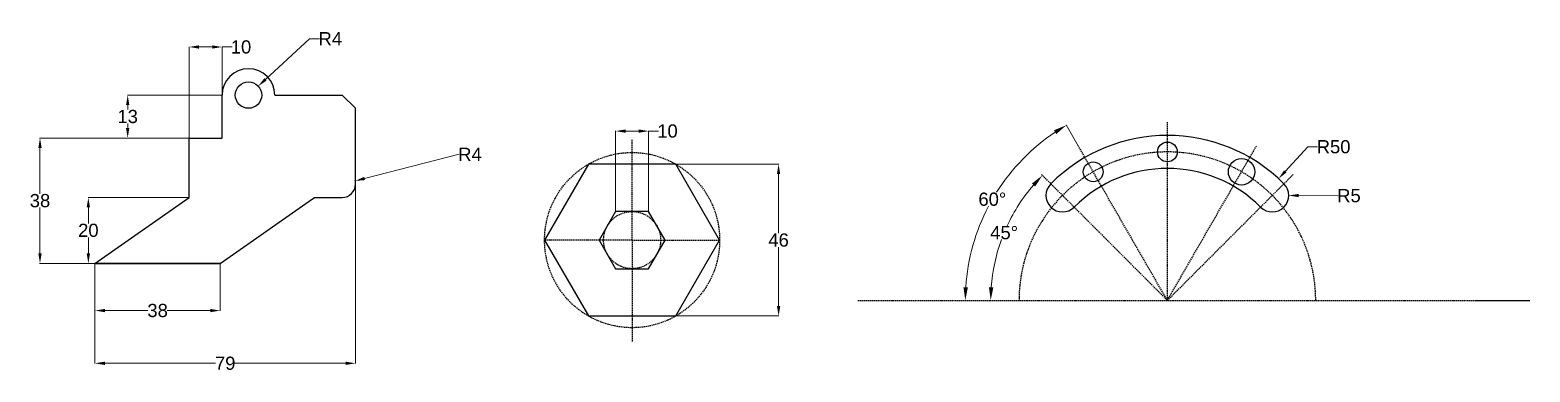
# Model space of a CAD drawing. Header units: inches. Extents: x 51 to 5125, y 41 to 357.
# Drawn here: x 772.6 to 1227.7, y 82.4 to 186.1 of the extents above; entities that cross this region are included whole.
import ezdxf

# ---------------------------------------------------------------- set-up
doc = ezdxf.new("R2010")
doc.units = ezdxf.units.IN
doc.header["$MEASUREMENT"] = 0
doc.linetypes.add('ACANSTGL', pattern=[0.11811, 0.07874, -0.03937])
doc.layers.add('AM_5', color=3, linetype='Continuous', lineweight=15)
doc.styles.get("Standard").update_dxf_attribs({"font": 'arial.ttf'})
doc.dimstyles.new('AM_ANSI$0', dxfattribs={"dimtxt": 4, "dimasz": 3, "dimexe": 0.1, "dimexo": 0.05, "dimgap": 0.06, "dimtad": 0, "dimtih": 1, "dimtoh": 1, "dimdec": 0, "dimzin": 7, "dimdsep": 46, "dimtxsty": 'Standard', "dimcen": 0, "dimclrd": 2, "dimclre": 1, "dimclrt": 3, "dimadec": 0, "dimazin": 2, "dimtp": 0.1, "dimtm": 0.1, "dimtfac": 0.71, "dimtdec": 0, "dimtofl": 0, "dimtmove": 0, "dimatfit": 3, "dimfxl": 1, "dimtfillclr": 1, "dimtolj": 1, "dimtzin": 7, "dimlwd": -1, "dimlwe": -1, "dimarcsym": 1})
doc.dimstyles.new('AM_ANSI$2', dxfattribs={"dimtxt": 4, "dimasz": 4, "dimexe": 0.1, "dimexo": 0.05, "dimgap": 0.06, "dimtad": 0, "dimtih": 1, "dimtoh": 1, "dimdec": 4, "dimzin": 7, "dimdsep": 46, "dimtxsty": 'Standard', "dimcen": 0, "dimclrd": 256, "dimclre": 1, "dimclrt": 2, "dimadec": 0, "dimazin": 2, "dimtp": 0.1, "dimtm": 0.1, "dimtfac": 0.71, "dimtdec": 4, "dimtofl": 0, "dimtmove": 0, "dimatfit": 3, "dimfxl": 1, "dimtolj": 1, "dimtzin": 7, "dimlwd": -1, "dimlwe": -1, "dimarcsym": 1})
doc.dimstyles.new('AM_ANSI$4', dxfattribs={"dimtxt": 4, "dimasz": 3, "dimexe": 0.1, "dimexo": 0.05, "dimgap": 0.06, "dimtad": 0, "dimtih": 1, "dimtoh": 1, "dimdec": 0, "dimzin": 7, "dimdsep": 46, "dimtxsty": 'Standard', "dimcen": 0, "dimclrd": 2, "dimclre": 1, "dimclrt": 3, "dimadec": 0, "dimazin": 2, "dimtp": 0.1, "dimtm": 0.1, "dimtfac": 0.71, "dimtdec": 0, "dimtofl": 0, "dimtmove": 0, "dimatfit": 0, "dimfxl": 1, "dimtfillclr": 1, "dimtolj": 1, "dimtzin": 7, "dimlwd": -1, "dimlwe": -1, "dimarcsym": 1})

# ---------------------------------------------------------------- blocks, each defined once
blk = doc.blocks.new('*D34')
at = {"layer": 'AM_5', "color": 1, "linetype": 'ByBlock', "transparency": 16777216}
for p, q in [((820.87, 135.34), (790.24, 135.34)), ((792.3, 115.34), (790.24, 115.34))]:
    blk.add_line(p, q, dxfattribs=at)
at = {"layer": 'AM_5', "color": 2, "linetype": 'ByBlock', "transparency": 16777216}
for p, q in [((790.34, 132.34), (790.34, 127.44)), ((790.34, 118.34), (790.34, 123.23))]:
    blk.add_line(p, q, dxfattribs=at)
at = {"layer": 'AM_5', "color": 2, "transparency": 16777216}
for points in [[(789.84, 132.34), (790.84, 132.34), (790.34, 135.34)], [(789.84, 118.34), (790.84, 118.34), (790.34, 115.34)]]:
    blk.add_solid(points, dxfattribs=at)
at = {"layer": 'Defpoints', "color": 0, "transparency": 16777216}
for p in [(820.92, 135.34), (790.34, 115.34), (792.35, 115.34)]:
    blk.add_point(p, dxfattribs=at)
at = {"layer": 'AM_5', "color": 3, "transparency": 16777216, "insert": (790.34, 125.34), "char_height": 4, "attachment_point": 5}
blk.add_mtext('\\A1;20', dxfattribs=at)
blk = doc.blocks.new('*D35')
at = {"layer": 'AM_5', "color": 1, "linetype": 'ByBlock', "transparency": 16777216}
for p, q in [((820.87, 153.34), (775.57, 153.34)), ((792.3, 115.34), (775.57, 115.34))]:
    blk.add_line(p, q, dxfattribs=at)
at = {"layer": 'AM_5', "color": 2, "linetype": 'ByBlock', "transparency": 16777216}
for p, q in [((775.67, 150.34), (775.67, 136.44)), ((775.67, 118.34), (775.67, 132.23))]:
    blk.add_line(p, q, dxfattribs=at)
at = {"layer": 'AM_5', "color": 2, "transparency": 16777216}
for points in [[(775.17, 150.34), (776.17, 150.34), (775.67, 153.34)], [(775.17, 118.34), (776.17, 118.34), (775.67, 115.34)]]:
    blk.add_solid(points, dxfattribs=at)
at = {"layer": 'Defpoints', "color": 0, "transparency": 16777216}
for p in [(820.92, 153.34), (775.67, 115.34), (792.35, 115.34)]:
    blk.add_point(p, dxfattribs=at)
at = {"layer": 'AM_5', "color": 3, "transparency": 16777216, "insert": (775.67, 134.34), "char_height": 4, "attachment_point": 5}
blk.add_mtext('\\A1;38', dxfattribs=at)
blk = doc.blocks.new('*D36')
at = {"layer": 'AM_5', "color": 1, "linetype": 'ByBlock', "transparency": 16777216}
for p, q in [((820.92, 153.39), (820.92, 181.02)), ((830.92, 153.39), (830.92, 181.02))]:
    blk.add_line(p, q, dxfattribs=at)
at = {"layer": 'AM_5', "color": 2, "linetype": 'ByBlock', "transparency": 16777216}
for p, q in [((823.92, 180.92), (827.92, 180.92)), ((830.92, 180.92), (833.92, 180.92))]:
    blk.add_line(p, q, dxfattribs=at)
at = {"layer": 'AM_5', "color": 2, "transparency": 16777216}
for points in [[(823.92, 181.42), (823.92, 180.42), (820.92, 180.92)], [(827.92, 181.42), (827.92, 180.42), (830.92, 180.92)]]:
    blk.add_solid(points, dxfattribs=at)
at = {"layer": 'Defpoints', "color": 0, "transparency": 16777216}
for p in [(830.92, 180.92), (820.92, 153.34), (830.92, 153.34)]:
    blk.add_point(p, dxfattribs=at)
at = {"layer": 'AM_5', "color": 3, "transparency": 16777216, "insert": (836.65, 180.92), "char_height": 4, "attachment_point": 5}
blk.add_mtext('\\A1;10', dxfattribs=at)
blk = doc.blocks.new('*D37')
at = {"layer": 'AM_5', "color": 1, "linetype": 'ByBlock', "transparency": 16777216}
for p, q in [((830.87, 166.34), (802.17, 166.34)), ((830.87, 153.34), (802.17, 153.34))]:
    blk.add_line(p, q, dxfattribs=at)
at = {"layer": 'AM_5', "color": 2, "linetype": 'ByBlock', "transparency": 16777216}
for p, q in [((802.27, 163.34), (802.27, 161.94)), ((802.27, 156.34), (802.27, 157.73))]:
    blk.add_line(p, q, dxfattribs=at)
at = {"layer": 'AM_5', "color": 2, "transparency": 16777216}
for points in [[(801.77, 163.34), (802.77, 163.34), (802.27, 166.34)], [(801.77, 156.34), (802.77, 156.34), (802.27, 153.34)]]:
    blk.add_solid(points, dxfattribs=at)
at = {"layer": 'Defpoints', "color": 0, "transparency": 16777216}
for p in [(802.27, 166.34), (830.92, 166.34), (830.92, 153.34)]:
    blk.add_point(p, dxfattribs=at)
at = {"layer": 'AM_5', "color": 3, "transparency": 16777216, "insert": (802.27, 159.84), "char_height": 4, "attachment_point": 5}
blk.add_mtext('\\A1;13', dxfattribs=at)
blk = doc.blocks.new('*D38')
at = {"layer": 'AM_5', "color": 2, "linetype": 'ByBlock', "transparency": 16777216}
for p, q in [((844.06, 171.08), (857.46, 183.44)), ((857.46, 183.44), (860.46, 183.44))]:
    blk.add_line(p, q, dxfattribs=at)
at = {"layer": 'AM_5', "color": 2, "transparency": 16777216}
blk.add_solid([(843.72, 171.45), (844.4, 170.72), (841.86, 169.05)], dxfattribs=at)
at = {"layer": 'Defpoints', "color": 0, "transparency": 16777216}
for p in [(841.86, 169.05), (838.92, 166.34)]:
    blk.add_point(p, dxfattribs=at)
at = {"layer": 'AM_5', "color": 3, "transparency": 16777216, "insert": (863.74, 183.44), "char_height": 4, "attachment_point": 5}
blk.add_mtext('\\A1;R4', dxfattribs=at)
blk = doc.blocks.new('*D39')
at = {"layer": 'AM_5', "color": 2, "linetype": 'ByBlock', "transparency": 16777216}
blk.add_line((874.14, 141.07), (902.84, 148.4), dxfattribs=at)
at = {"layer": 'AM_5', "color": 1, "linetype": 'ByBlock', "transparency": 16777216}
blk.add_arc((867.35, 139.34), 4, 0.7162, 15.7655, dxfattribs=at)
at = {"layer": 'AM_5', "color": 2, "transparency": 16777216}
blk.add_solid([(874.01, 141.55), (874.26, 140.59), (871.23, 140.33)], dxfattribs=at)
at = {"layer": 'Defpoints', "color": 0, "transparency": 16777216}
for p in [(867.35, 139.34), (871.23, 140.33)]:
    blk.add_point(p, dxfattribs=at)
at = {"layer": 'AM_5', "color": 3, "transparency": 16777216, "insert": (906.11, 148.4), "char_height": 4, "attachment_point": 5}
blk.add_mtext('\\A1;R4', dxfattribs=at)
blk = doc.blocks.new('*D40')
at = {"layer": 'AM_5', "color": 1, "linetype": 'ByBlock', "transparency": 16777216}
for p, q in [((792.35, 115.29), (792.35, 100.94)), ((830.35, 115.29), (830.35, 100.94))]:
    blk.add_line(p, q, dxfattribs=at)
at = {"layer": 'AM_5', "color": 2, "linetype": 'ByBlock', "transparency": 16777216}
for p, q in [((795.35, 101.04), (808.43, 101.04)), ((827.35, 101.04), (814.28, 101.04))]:
    blk.add_line(p, q, dxfattribs=at)
at = {"layer": 'AM_5', "color": 2, "transparency": 16777216}
for points in [[(795.35, 101.54), (795.35, 100.54), (792.35, 101.04)], [(827.35, 101.54), (827.35, 100.54), (830.35, 101.04)]]:
    blk.add_solid(points, dxfattribs=at)
at = {"layer": 'Defpoints', "color": 0, "transparency": 16777216}
for p in [(792.35, 115.34), (830.35, 115.34), (830.35, 101.04)]:
    blk.add_point(p, dxfattribs=at)
at = {"layer": 'AM_5', "color": 3, "transparency": 16777216, "insert": (811.35, 101.04), "char_height": 4, "attachment_point": 5}
blk.add_mtext('\\A1;38', dxfattribs=at)
blk = doc.blocks.new('*D41')
at = {"layer": 'AM_5', "color": 1, "linetype": 'ByBlock', "transparency": 16777216}
for p, q in [((871.35, 147.79), (871.35, 84.96)), ((792.35, 115.29), (792.35, 84.96))]:
    blk.add_line(p, q, dxfattribs=at)
at = {"layer": 'AM_5', "color": 2, "linetype": 'ByBlock', "transparency": 16777216}
for p, q in [((795.35, 85.06), (828.94, 85.06)), ((868.35, 85.06), (834.77, 85.06))]:
    blk.add_line(p, q, dxfattribs=at)
at = {"layer": 'AM_5', "color": 2, "transparency": 16777216}
for points in [[(795.35, 85.56), (795.35, 84.56), (792.35, 85.06)], [(868.35, 85.56), (868.35, 84.56), (871.35, 85.06)]]:
    blk.add_solid(points, dxfattribs=at)
at = {"layer": 'Defpoints', "color": 0, "transparency": 16777216}
for p in [(871.35, 147.84), (792.35, 115.34), (792.35, 85.06)]:
    blk.add_point(p, dxfattribs=at)
at = {"layer": 'AM_5', "color": 3, "transparency": 16777216, "insert": (831.85, 85.06), "char_height": 4, "attachment_point": 5}
blk.add_mtext('\\A1;79', dxfattribs=at)
blk = doc.blocks.new('*D42')
at = {"layer": 'AM_5', "color": 1, "linetype": 'ByBlock', "transparency": 16777216}
for p, q in [((950.29, 131.11), (950.29, 155.53)), ((960.29, 131.11), (960.29, 155.53))]:
    blk.add_line(p, q, dxfattribs=at)
at = {"layer": 'AM_5', "color": 2, "linetype": 'ByBlock', "transparency": 16777216}
for p, q in [((953.29, 155.43), (957.29, 155.43)), ((960.29, 155.43), (963.29, 155.43))]:
    blk.add_line(p, q, dxfattribs=at)
at = {"layer": 'AM_5', "color": 2, "transparency": 16777216}
for points in [[(953.29, 155.93), (953.29, 154.93), (950.29, 155.43)], [(957.29, 155.93), (957.29, 154.93), (960.29, 155.43)]]:
    blk.add_solid(points, dxfattribs=at)
at = {"layer": 'Defpoints', "color": 0, "transparency": 16777216}
for p in [(960.29, 155.43), (950.29, 131.06), (960.29, 131.06)]:
    blk.add_point(p, dxfattribs=at)
at = {"layer": 'AM_5', "color": 3, "transparency": 16777216, "insert": (966.02, 155.43), "char_height": 4, "attachment_point": 5}
blk.add_mtext('\\A1;10', dxfattribs=at)
blk = doc.blocks.new('*D43')
at = {"layer": 'AM_5', "color": 1, "linetype": 'ByBlock', "transparency": 16777216}
for p, q in [((968.61, 145.4), (999.82, 145.4)), ((968.61, 99.4), (999.82, 99.4))]:
    blk.add_line(p, q, dxfattribs=at)
at = {"layer": 'AM_5', "color": 2, "linetype": 'ByBlock', "transparency": 16777216}
for p, q in [((999.72, 142.4), (999.72, 124.5)), ((999.72, 102.4), (999.72, 120.3))]:
    blk.add_line(p, q, dxfattribs=at)
at = {"layer": 'AM_5', "color": 2, "transparency": 16777216}
for points in [[(999.22, 142.4), (1000.22, 142.4), (999.72, 145.4)], [(999.22, 102.4), (1000.22, 102.4), (999.72, 99.4)]]:
    blk.add_solid(points, dxfattribs=at)
at = {"layer": 'Defpoints', "color": 0, "transparency": 16777216}
for p in [(968.56, 145.4), (968.56, 99.4), (999.72, 99.4)]:
    blk.add_point(p, dxfattribs=at)
at = {"layer": 'AM_5', "color": 3, "transparency": 16777216, "insert": (999.72, 122.4), "char_height": 4, "attachment_point": 5}
blk.add_mtext('\\A1;46', dxfattribs=at)
blk = doc.blocks.new('*D44')
at = {"layer": 'AM_5', "color": 2, "linetype": 'ByBlock', "transparency": 16777216}
blk.add_line((1157.47, 135.9), (1169.44, 135.85), dxfattribs=at)
at = {"layer": 'AM_5', "color": 2, "transparency": 16777216}
blk.add_solid([(1157.48, 136.4), (1157.47, 135.4), (1154.47, 135.92)], dxfattribs=at)
at = {"layer": 'Defpoints', "color": 0, "transparency": 16777216}
for p in [(1149.47, 135.94), (1154.47, 135.92)]:
    blk.add_point(p, dxfattribs=at)
at = {"layer": 'AM_5', "color": 3, "transparency": 16777216, "insert": (1172.74, 135.85), "char_height": 4, "attachment_point": 5}
blk.add_mtext('\\A1;R5', dxfattribs=at)
blk = doc.blocks.new('*D45')
at = {"layer": 'AM_5', "color": 2, "linetype": 'ByBlock', "transparency": 16777216}
for p, q in [((1153.43, 143.22), (1160.24, 150.67)), ((1160.24, 150.67), (1163.24, 150.67))]:
    blk.add_line(p, q, dxfattribs=at)
at = {"layer": 'AM_5', "color": 2, "transparency": 16777216}
blk.add_solid([(1153.06, 143.56), (1153.8, 142.89), (1151.4, 141.01)], dxfattribs=at)
at = {"layer": 'Defpoints', "color": 0, "transparency": 16777216}
for p in [(1151.4, 141.01), (1117.66, 104.12)]:
    blk.add_point(p, dxfattribs=at)
at = {"layer": 'AM_5', "color": 3, "transparency": 16777216, "insert": (1168.08, 150.67), "char_height": 4, "attachment_point": 5}
blk.add_mtext('\\A1;R50', dxfattribs=at)
blk = doc.blocks.new('*D46')
at = {"layer": 'AM_5', "linetype": 'ByBlock', "transparency": 16777216}
for start, end in [(139.2771, 155.0545), (159.9029, 175.7229)]:
    blk.add_arc((1117.66, 104.12), 53.6, start, end, dxfattribs=at)
at = {"layer": 'AM_5', "transparency": 16777216}
for points in [[(1076.55, 139.54), (1077.52, 138.63), (1079.76, 142.02)], [(1064.87, 108.09), (1063.54, 108.14), (1064.06, 104.12)]]:
    blk.add_solid(points, dxfattribs=at)
at = {"layer": 'Defpoints', "color": 0, "transparency": 16777216}
for p in [(1079.47, 142.3), (1071.24, 130.92), (1023.79, 104.12), (1117.66, 104.12), (1211.52, 104.12)]:
    blk.add_point(p, dxfattribs=at)
at = {"layer": 'AM_5', "color": 2, "transparency": 16777216, "insert": (1068.14, 124.63), "char_height": 4, "attachment_point": 5}
blk.add_mtext('\\A1;45°', dxfattribs=at)
blk = doc.blocks.new('*D47')
at = {"layer": 'AM_5', "color": 1, "linetype": 'ByBlock', "transparency": 16777216}
blk.add_line((1090.63, 150.93), (1086.95, 157.3), dxfattribs=at)
at = {"layer": 'AM_5', "linetype": 'ByBlock', "transparency": 16777216}
for start, end in [(123.739, 147.7041), (152.2439, 176.261)]:
    blk.add_arc((1117.66, 104.12), 61.31, start, end, dxfattribs=at)
at = {"layer": 'AM_5', "transparency": 16777216}
for points in [[(1083.25, 155.67), (1083.96, 154.53), (1087, 157.21)], [(1057.15, 108.09), (1055.81, 108.14), (1056.35, 104.12)]]:
    blk.add_solid(points, dxfattribs=at)
at = {"layer": 'Defpoints', "color": 0, "transparency": 16777216}
for p in [(1090.66, 150.88), (1070.69, 143.53), (1023.79, 104.12), (1117.66, 104.12), (1211.52, 104.12)]:
    blk.add_point(p, dxfattribs=at)
at = {"layer": 'AM_5', "color": 2, "transparency": 16777216, "insert": (1064.56, 134.77), "char_height": 4, "attachment_point": 5}
blk.add_mtext('\\A1;60°', dxfattribs=at)

msp = doc.modelspace()

# ---------------------------------------------------------------- linework, layer by layer
for p, q in [((830.91717, 153.33673), (830.91717, 166.33673)), ((830.91717, 153.33673), (830.91717, 166.33673)), ((846.91717, 166.33673), (867.35421, 166.33673)), ((867.35421, 166.33673), (871.35421, 162.33673)), ((871.35421, 139.33673), (871.35421, 162.33673)), ((820.91717, 135.33673), (820.91717, 153.33673)), ((820.91717, 153.33673), (830.91717, 153.33673)), ((792.35421, 115.33673), (820.91717, 135.33673)), ((830.35421, 115.33673), (857.36231, 134.248)), ((857.36231, 134.248), (858.91717, 135.33673)), ((858.91717, 135.33673), (867.35421, 135.33673)), ((830.35421, 115.33673), (792.35421, 115.33673)), ((792.35421, 115.33673), (830.35421, 115.33673)), ((1211.51788, 104.11855), (1227.65719, 104.11855))]:
    msp.add_line(p, q)
at = {"linetype": 'ACANSTGL', "ltscale": 5}
for p, q in [((1117.65503, 104.11855), (1117.65503, 158.11855)), ((955.28552, 122.39743), (955.28552, 152.8356)), ((1117.65503, 104.11855), (1090.65503, 150.88392)), ((1117.65503, 104.11855), (1144.65503, 150.88392)), ((1117.65503, 104.11855), (1079.47126, 142.30232)), ((1117.65503, 104.11855), (1155.83879, 142.30232)), ((955.28552, 122.39743), (928.7274, 122.39743)), ((955.28552, 122.39743), (981.84363, 122.39743)), ((955.28552, 122.39743), (955.28552, 91.57511)), ((1023.79217, 104.11855), (1211.51788, 104.11855))]:
    msp.add_line(p, q, dxfattribs=at)
for points in [[(942.00646, 145.39743), (928.7274, 122.39743), (942.00646, 99.39743), (968.56457, 99.39743), (981.84363, 122.39743), (968.56457, 145.39743)], [(950.28552, 131.05768), (945.28552, 122.39743), (950.28552, 113.73718), (960.28552, 113.73718), (965.28552, 122.39743), (960.28552, 131.05768)]]:
    msp.add_lwpolyline(points, close=True)
for centre, radius in [((838.91717, 166.33673), 4), ((1117.65503, 149.11855), 3), ((1095.15503, 143.08969), 3), ((1140.15503, 143.08969), 4)]:
    msp.add_circle(centre, radius)
for radius in [26.55811, 8.66025]:
    msp.add_circle((955.28552, 122.39743), radius, dxfattribs=at)
for centre, radius, start, end in [((838.91717, 166.33673), 8, 0, 180), ((1117.65503, 104.11855), 50, 45, 135), ((1117.65503, 104.11855), 40, 45, 135), ((867.35421, 139.33673), 4, 270, 0), ((1085.83522, 135.93835), 5, 135, 315), ((1149.47483, 135.93835), 5, 225, 45)]:
    msp.add_arc(centre, radius, start, end)
msp.add_arc((1117.65503, 104.11855), 45, 0, 180, dxfattribs=at)

# ---------------------------------------------------------------- dimensions: what is measured, and where the dimension line sits
at = {"layer": 'AM_5'}
for base, p1, p2, picture, middle in [((830.91717, 180.91552), (820.91717, 153.33673), (830.91717, 153.33673), '*D36', (836.64702, 180.91552)), ((960.28552, 155.42626), (950.28552, 131.05768), (960.28552, 131.05768), '*D42', (966.01537, 155.42626)), ((792.35421, 85.05902), (871.35421, 147.84223), (792.35421, 115.33673), '*D41', (831.85421, 85.05902)), ((830.35421, 101.0351), (792.35421, 115.33673), (830.35421, 115.33673), '*D40', (811.35421, 101.0351))]:
    dim = msp.add_linear_dim(base=base, p1=p1, p2=p2, dimstyle='AM_ANSI$0', override={"dimpost": ''}, dxfattribs=at)
    dim.commit()
    dim.dimension.update_dxf_attribs({"geometry": picture, "text_midpoint": middle})
for center, mpoint, picture, middle in [((838.91717, 166.33673), (841.85749, 169.04864), '*D38', (863.73577, 183.43806)), ((867.35421, 139.33673), (871.2297, 140.32696), '*D39', (906.11301, 148.40279)), ((1117.65503, 104.11855), (1151.40493, 141.00952), '*D45', (1168.07549, 150.67049)), ((1149.47483, 135.93835), (1154.47478, 135.91525), '*D44', (1172.7446, 135.84609))]:
    dim = msp.add_radius_dim(center=center, mpoint=mpoint, dimstyle='AM_ANSI$4', override={"dimpost": ''}, dxfattribs=at)
    dim.commit()
    dim.dimension.update_dxf_attribs({"geometry": picture, "text_midpoint": middle, "dimtype": 164})
for base, p1, p2, picture, middle in [((802.27474, 166.33673), (830.91717, 153.33673), (830.91717, 166.33673), '*D37', (802.27474, 159.83673)), ((775.66656, 115.33673), (820.91717, 153.33673), (792.35421, 115.33673), '*D35', (775.66656, 134.33673)), ((999.71848, 99.39743), (968.56457, 145.39743), (968.56457, 99.39743), '*D43', (999.71848, 122.39743)), ((790.3443, 115.33673), (820.91717, 135.33673), (792.35421, 115.33673), '*D34', (790.3443, 125.33673))]:
    dim = msp.add_linear_dim(base=base, p1=p1, p2=p2, angle=90, dimstyle='AM_ANSI$0', override={"dimpost": ''}, dxfattribs=at)
    dim.commit()
    dim.dimension.update_dxf_attribs({"geometry": picture, "text_midpoint": middle})
for base, line2, picture, middle in [((1070.69145, 143.52567), ((1117.65503, 104.11855), (1090.65503, 150.88392)), '*D47', (1064.56196, 134.77185)), ((1071.23923, 130.91672), ((1117.65503, 104.11855), (1079.47126, 142.30232)), '*D46', (1068.13846, 124.62898))]:
    dim = msp.add_angular_dim_2l(base=base, line1=((1023.79217, 104.11855), (1211.51788, 104.11855)), line2=line2, dimstyle='AM_ANSI$2', override={"dimpost": ''}, dxfattribs=at)
    dim.commit()
    dim.dimension.update_dxf_attribs({"geometry": picture, "text_midpoint": middle})

doc.saveas('drawing.dxf')
